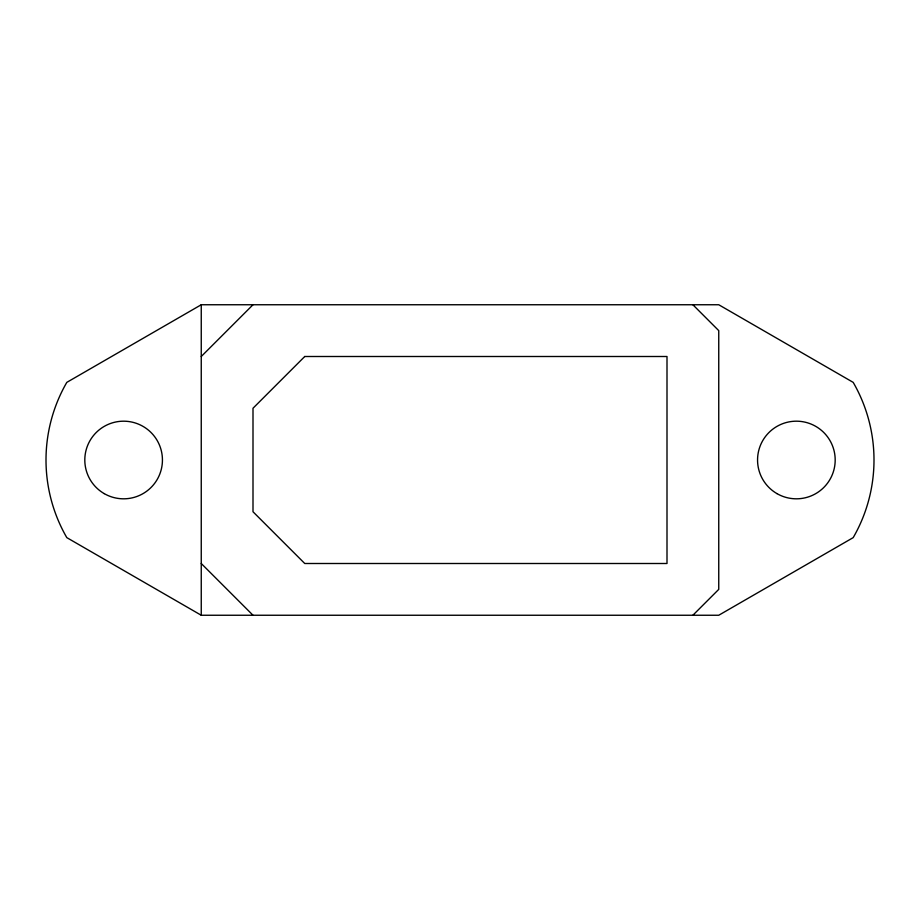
<?xml version="1.0" encoding="UTF-8"?>
<svg xmlns="http://www.w3.org/2000/svg" width="920" height="920" viewBox="0 0 920 920"><rect width="100%" height="100%" fill="white"/><g stroke="black" fill="none" stroke-linecap="round" stroke-linejoin="round"><path stroke-width="1.38" d="M201.25 356.5L253 304.75M692.875 615.25L718.75 589.375L718.75 330.625L692.875 304.75M201.25 304.75L66.803 382.375A155.25 155.25 0 0 0 66.803 537.625L201.25 615.25L718.75 615.25L853.196 537.625A155.25 155.25 0 0 0 853.196 382.375L718.75 304.75L201.25 304.75L201.25 615.25M201.25 563.5L253 615.25M304.75 356.5L253 408.25L253 511.75L304.75 563.5L667 563.5L667 356.5L304.75 356.5M104.213 493.614A38.812 38.812 0 0 0 162.438 460A38.812 38.812 0 0 0 104.224 426.385A38.812 38.812 0 0 0 104.213 493.614M776.963 493.614A38.812 38.812 0 0 0 835.187 460A38.812 38.812 0 0 0 776.963 426.385A38.812 38.812 0 0 0 776.963 493.614"/></g></svg>
